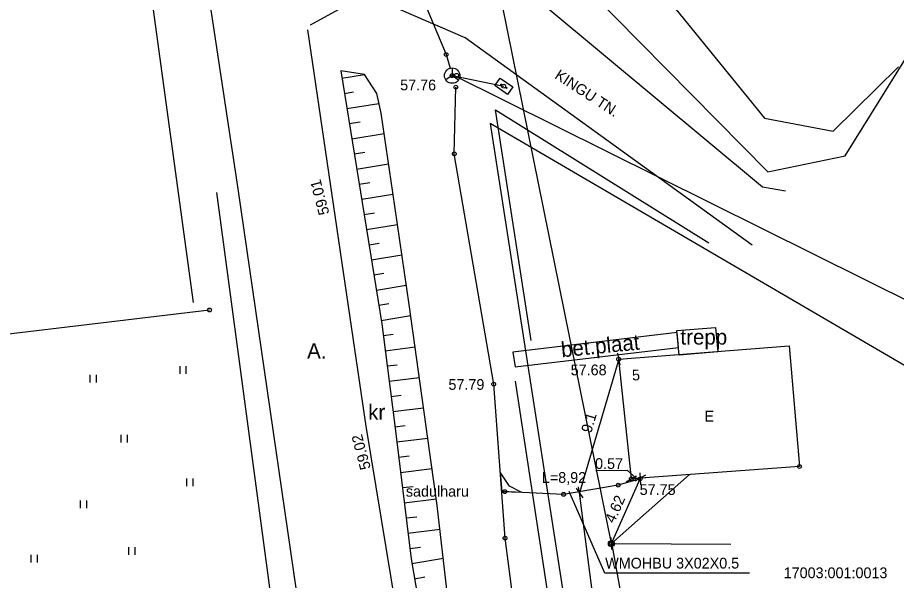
# Model space of a CAD drawing. Extents: x 640470 to 641717, y 6457253 to 6458105.
# Drawn here: x 641506 to 641563.3, y 6457690.7 to 6457727.4 of the extents above; entities that cross this region are included whole.
import ezdxf

# ---------------------------------------------------------------- set-up
doc = ezdxf.new("R2010")
doc.units = 0
for name, color, linetype in [('Level 1', 7, 'Continuous'), ('Level 16', 7, 'Continuous'), ('Level 17', 7, 'Continuous'), ('Level 2', 7, 'Continuous'), ('Level 26', 7, 'Continuous'), ('Level 28', 7, 'Continuous'), ('Level 30', 7, 'Continuous'), ('Level 40', 7, 'Continuous'), ('Level 41', 7, 'Continuous'), ('Level 42', 7, 'Continuous'), ('Level 44', 7, 'Continuous'), ('Level 59', 7, 'Continuous'), ('Level 61', 7, 'Continuous'), ('Level 62', 7, 'Continuous')]:
    doc.layers.add(name, color=color, linetype=linetype)

msp = doc.modelspace()

# ---------------------------------------------------------------- linework, layer by layer
at = {"layer": 'Level 1'}
for points in [[(641545.17, 6457705.11), (641556.3, 6457705.98)], [(641556.3, 6457705.98), (641556.96, 6457698.11)], [(641546, 6457697.3), (641545.17, 6457705.11)], [(641556.96, 6457698.11), (641546, 6457697.3)]]:
    msp.add_lwpolyline(points, dxfattribs=at)
at = {"layer": 'Level 16'}
for p, q in [((641534.31, 6457724.11), (641534.31, 6457723.61)), ((641534.31, 6457724.11), (641534.31, 6457723.61)), ((641534.31, 6457723.61), (641533.9, 6457723.34)), ((641534.31, 6457723.61), (641533.9, 6457723.34)), ((641534.31, 6457723.61), (641534.72, 6457723.34)), ((641534.31, 6457723.61), (641534.72, 6457723.34))]:
    msp.add_line(p, q, dxfattribs=at)
for points in [[(641544.7, 6457693.08), (641534.17, 6457745.06)], [(641544.7, 6457693.08), (641549.8, 6457697.58)], [(641544.7, 6457693.08), (641552.48, 6457693.05)], [(641544.74, 6457692.88), (641545.24, 6457690.13)]]:
    msp.add_lwpolyline(points, dxfattribs=at)
for centre, radius in [((641534.31, 6457723.61), 0.5), ((641534.31, 6457723.61), 0.5), ((641544.7, 6457693.08), 0.2)]:
    msp.add_circle(centre, radius, dxfattribs=at)
at = {"layer": 'Level 17'}
for points in [[(641524.48, 6457747.53), (641533.92, 6457724.99)], [(641533.92, 6457724.99), (641534.18, 6457724.09)], [(641534.31, 6457723.61), (641537.68, 6457722.92)], [(641534.45, 6457718.51), (641534.55, 6457722.86)], [(641534.55, 6457722.86), (641534.58, 6457722.78)], [(641537.02, 6457703.48), (641534.45, 6457718.51)], [(641537.76, 6457693.43), (641537.02, 6457703.48)], [(641538.8, 6457696.43), (641538.06, 6457696.82), (641537.44, 6457697.73), (641537.54, 6457696.48), (641538.8, 6457696.43)], [(641546.57, 6457697.3), (641545.14, 6457696.89), (641541.58, 6457696.29), (641537.54, 6457696.48)], [(641539.19, 6457682.58), (641537.76, 6457693.43)]]:
    msp.add_lwpolyline(points, dxfattribs=at)
at = {"layer": 'Level 2'}
for points in [[(641551.49, 6457707.17), (641551.63, 6457705.58), (641549.11, 6457705.37), (641548.97, 6457706.98), (641551.49, 6457707.17)], [(641548.99, 6457706.84), (641538.27, 6457705.56), (641538.43, 6457704.61), (641549.08, 6457705.87), (641548.99, 6457706.84)]]:
    msp.add_lwpolyline(points, dxfattribs=at)
at = {"layer": 'Level 26'}
msp.add_lwpolyline([(641537.44, 6457723.45), (641538.26, 6457722.88), (641537.92, 6457722.39), (641537.1, 6457722.96)], close=True, dxfattribs=at)
for centre in [(641537.5152, 6457723.0333), (641537.8448, 6457722.8067)]:
    msp.add_circle(centre, 0.03, dxfattribs=at)
at = {"layer": 'Level 28'}
msp.add_lwpolyline([(641497.36, 6457705.81), (641518.48, 6457708.32)], dxfattribs=at)
at = {"layer": 'Level 30'}
for points in [[(641571.26, 6457550.12), (641562.86, 6457564.52), (641553.74, 6457581.01), (641546.63, 6457596.9), (641541.01, 6457612.79), (641535.45, 6457630.76), (641531.65, 6457647.26), (641528.49, 6457663.74), (641525.3, 6457682.08), (641520.35, 6457716.22), (641517.65, 6457734.11), (641511.35, 6457773.17), (641504.96, 6457804.36), (641497.37, 6457833.29), (641487.3, 6457869.99), (641475.16, 6457911.81), (641468.32, 6457933.12), (641456.69, 6457969.87), (641449.37, 6457993.21), (641441.28, 6458014.73)], [(641556.04, 6457716.08), (641554.54, 6457716.34), (641540.42, 6457728.11), (641529.81, 6457738.12), (641527.43, 6457740.74), (641525.75, 6457743.05), (641524.66, 6457745.14), (641524.1, 6457746.63)], [(641543.59, 6457734.5), (641554.68, 6457720.84)], [(641553.88, 6457712.54), (641535.15, 6457726.07), (641530.83, 6457727.95), (641528.5, 6457728.21), (641526.88, 6457727.91), (641525.06, 6457726.91)], [(641524.87, 6457726.6), (641528.68, 6457700.73), (641531.62, 6457682.92), (641534.93, 6457664.83), (641538.2, 6457648.55), (641542.19, 6457632.3), (641547.22, 6457615.04), (641552.79, 6457599.07), (641560.09, 6457583.57), (641567.37, 6457571.63), (641570.05, 6457567.91), (641578.5, 6457558.81), (641581.1, 6457557)], [(641559.15, 6457719.98), (641563.42, 6457724.18)], [(641554.68, 6457720.84), (641559.15, 6457719.98)], [(641518.95, 6457715.98), (641524.12, 6457677.38)]]:
    msp.add_lwpolyline(points, dxfattribs=at)
at = {"layer": 'Level 40'}
for points in [[(641562.02, 6457777.06), (641529.46, 6457750.93), (641525.03, 6457747.64), (641554.9, 6457717.34), (641559.95, 6457718.38), (641582.73, 6457755.04)], [(641562.02, 6457777.06), (641529.46, 6457750.93), (641525.03, 6457747.64), (641554.9, 6457717.34), (641559.95, 6457718.38), (641582.73, 6457755.04)], [(641536.78, 6457720.49), (641542.7, 6457682.43), (641576.62, 6457685), (641575.68, 6457697.76)], [(641536.78, 6457720.49), (641542.7, 6457682.43), (641576.62, 6457685), (641575.68, 6457697.76)]]:
    msp.add_lwpolyline(points, close=True, dxfattribs=at)
at = {"layer": 'Level 41'}
for points in [[(641528.6, 6457723.68), (641527.04, 6457723.93)], [(641528.6, 6457723.68), (641527.04, 6457723.93)], [(641529.39, 6457722.44), (641528.6, 6457723.68)], [(641529.39, 6457722.44), (641528.6, 6457723.68)], [(641529.67, 6457721.16), (641529.39, 6457722.44)], [(641529.67, 6457721.16), (641529.39, 6457722.44)], [(641530.43, 6457715.99), (641529.67, 6457721.16)], [(641530.43, 6457715.99), (641529.67, 6457721.16)], [(641531.5, 6457708.68), (641530.43, 6457715.99)], [(641531.5, 6457708.68), (641530.43, 6457715.99)], [(641533.34, 6457695.56), (641531.5, 6457708.68)], [(641533.34, 6457695.56), (641531.5, 6457708.68)], [(641516.57, 6457704.16), (641516.57, 6457704.66)], [(641516.97, 6457704.16), (641516.97, 6457704.66)], [(641510.71, 6457703.59), (641510.71, 6457704.09)], [(641511.11, 6457703.59), (641511.11, 6457704.09)], [(641512.73, 6457699.67), (641512.73, 6457700.17)], [(641513.13, 6457699.67), (641513.13, 6457700.17)], [(641517.01, 6457696.83), (641517.01, 6457697.33)], [(641517.41, 6457696.83), (641517.41, 6457697.33)], [(641510.08, 6457695.38), (641510.08, 6457695.88)], [(641510.48, 6457695.38), (641510.48, 6457695.88)], [(641534.6, 6457684.61), (641533.34, 6457695.56)], [(641534.6, 6457684.61), (641533.34, 6457695.56)], [(641513.23, 6457692.34), (641513.23, 6457692.84)], [(641513.63, 6457692.34), (641513.63, 6457692.84)], [(641506.86, 6457691.84), (641506.86, 6457692.34)], [(641507.26, 6457691.84), (641507.26, 6457692.34)]]:
    msp.add_lwpolyline(points, dxfattribs=at)
at = {"layer": 'Level 42'}
for points in [[(641527.04, 6457723.93), (641529.73, 6457707.41)], [(641527.04, 6457723.93), (641529.73, 6457707.41)], [(641527.12, 6457723.44), (641528.6, 6457723.68)], [(641527.12, 6457723.44), (641528.6, 6457723.68)], [(641527.28, 6457722.45), (641527.87, 6457722.55)], [(641527.28, 6457722.45), (641527.87, 6457722.55)], [(641527.44, 6457721.46), (641529.53, 6457721.8)], [(641527.44, 6457721.46), (641529.53, 6457721.8)], [(641527.6, 6457720.48), (641528.3, 6457720.59)], [(641527.6, 6457720.48), (641528.3, 6457720.59)], [(641527.76, 6457719.49), (641529.87, 6457719.83)], [(641527.76, 6457719.49), (641529.87, 6457719.83)], [(641527.92, 6457718.5), (641528.62, 6457718.61)], [(641527.92, 6457718.5), (641528.62, 6457718.61)], [(641528.08, 6457717.51), (641530.16, 6457717.86)], [(641528.08, 6457717.51), (641530.16, 6457717.86)], [(641528.25, 6457716.53), (641528.94, 6457716.64)], [(641528.25, 6457716.53), (641528.94, 6457716.64)], [(641528.41, 6457715.54), (641530.45, 6457715.87)], [(641528.41, 6457715.54), (641530.45, 6457715.87)], [(641528.57, 6457714.55), (641529.24, 6457714.66)], [(641528.57, 6457714.55), (641529.24, 6457714.66)], [(641528.73, 6457713.57), (641530.74, 6457713.9)], [(641528.73, 6457713.57), (641530.74, 6457713.9)], [(641528.89, 6457712.58), (641529.55, 6457712.69)], [(641528.89, 6457712.58), (641529.55, 6457712.69)], [(641529.05, 6457711.59), (641531.03, 6457711.91)], [(641529.05, 6457711.59), (641531.03, 6457711.91)], [(641529.21, 6457710.61), (641529.86, 6457710.72)], [(641529.21, 6457710.61), (641529.86, 6457710.72)], [(641529.37, 6457709.62), (641531.32, 6457709.94)], [(641529.37, 6457709.62), (641531.32, 6457709.94)], [(641529.53, 6457708.63), (641530.17, 6457708.74)], [(641529.53, 6457708.63), (641530.17, 6457708.74)], [(641529.69, 6457707.64), (641531.6, 6457707.96)], [(641529.69, 6457707.64), (641531.6, 6457707.96)], [(641529.73, 6457707.41), (641529.73, 6457707.41)], [(641529.73, 6457707.41), (641530.52, 6457701.14)], [(641529.73, 6457707.41), (641529.73, 6457707.41)], [(641529.73, 6457707.41), (641530.52, 6457701.14)], [(641529.83, 6457706.65), (641530.47, 6457706.74)], [(641529.83, 6457706.65), (641530.47, 6457706.74)], [(641529.95, 6457705.66), (641531.89, 6457705.91)], [(641529.95, 6457705.66), (641531.89, 6457705.91)], [(641530.08, 6457704.67), (641530.73, 6457704.75)], [(641530.2, 6457703.68), (641532.17, 6457703.92)], [(641530.33, 6457702.68), (641530.99, 6457702.77)], [(641530.33, 6457702.68), (641530.99, 6457702.77)], [(641530.45, 6457701.69), (641532.44, 6457701.94)], [(641530.45, 6457701.69), (641532.44, 6457701.94)], [(641530.52, 6457701.14), (641531.64, 6457692.08)], [(641530.52, 6457701.14), (641531.64, 6457692.08)], [(641530.57, 6457700.7), (641531.24, 6457700.78)], [(641530.57, 6457700.7), (641531.24, 6457700.78)], [(641530.7, 6457699.71), (641532.72, 6457699.95)], [(641530.7, 6457699.71), (641532.72, 6457699.95)], [(641530.82, 6457698.72), (641531.5, 6457698.8)], [(641530.82, 6457698.72), (641531.5, 6457698.8)], [(641530.94, 6457697.72), (641533, 6457697.98)], [(641530.94, 6457697.72), (641533, 6457697.98)], [(641531.07, 6457696.73), (641531.76, 6457696.81)], [(641531.07, 6457696.73), (641531.76, 6457696.81)], [(641531.19, 6457695.74), (641533.28, 6457695.99)], [(641531.19, 6457695.74), (641533.28, 6457695.99)], [(641531.31, 6457694.75), (641532.01, 6457694.83)], [(641531.31, 6457694.75), (641532.01, 6457694.83)], [(641531.43, 6457693.75), (641533.52, 6457694.02)], [(641531.43, 6457693.75), (641533.52, 6457694.02)], [(641531.56, 6457692.76), (641532.25, 6457692.84)], [(641531.56, 6457692.76), (641532.25, 6457692.84)], [(641531.69, 6457691.77), (641533.74, 6457692.12)], [(641531.69, 6457691.77), (641533.74, 6457692.12)], [(641531.64, 6457692.08), (641534.1, 6457677.7)], [(641531.64, 6457692.08), (641534.1, 6457677.7)], [(641531.86, 6457690.78), (641532.52, 6457690.9)], [(641531.86, 6457690.78), (641532.52, 6457690.9)]]:
    msp.add_lwpolyline(points, dxfattribs=at)
at = {"layer": 'Level 44'}
for points in [[(641514.07, 6457733.34), (641517.42, 6457708.81)], [(641539.47, 6457706.32), (641537.13, 6457721.39)], [(641537.13, 6457721.39), (641551.04, 6457712.7)], [(641538.42, 6457703.67), (641541.59, 6457682.85)], [(641538.42, 6457703.67), (641541.59, 6457682.85)]]:
    msp.add_lwpolyline(points, dxfattribs=at)
at = {"layer": 'Level 61'}
for p, q in [((641564.83, 6457708.49), (641534.38, 6457723.65)), ((641545.1, 6457705.5), (641545.24, 6457704.72)), ((641545.17, 6457705.11), (641542.61, 6457696.38)), ((641545.52, 6457705.11), (641545.52, 6457705.11)), ((641543.67, 6457697.85), (641545.72, 6457697.86)), ((641545.72, 6457697.86), (641546.33, 6457697.32)), ((641544.7, 6457693.08), (641546.57, 6457697.3)), ((641545.66, 6457697.1), (641546.34, 6457697.5)), ((641546, 6457697.3), (641546.57, 6457697.34)), ((641546.91, 6457697.54), (641546.23, 6457697.14)), ((641546.35, 6457697.3), (641546.35, 6457697.3)), ((641546.55, 6457697.69), (641546.59, 6457696.91)), ((641546.92, 6457697.34), (641546.92, 6457697.34)), ((641546.92, 6457697.3), (641546.92, 6457697.3)), ((641542.68, 6457695.99), (641542.54, 6457696.77)), ((641544.27, 6457691.15), (641541.95, 6457696.47)), ((641542.39, 6457696.7), (641542.83, 6457696.06)), ((641544.47, 6457682.13), (641542.61, 6457696.38)), ((641542.96, 6457696.38), (641542.96, 6457696.38)), ((641542.96, 6457696.38), (641542.96, 6457696.38)), ((641544.72, 6457692.69), (641544.68, 6457693.47)), ((641545.05, 6457693.08), (641545.05, 6457693.08)), ((641553.7, 6457691.14), (641544.27, 6457691.15))]:
    msp.add_line(p, q, dxfattribs=at)
at = {"layer": 'Level 62'}
for centre in [(641533.92, 6457724.99), (641533.92, 6457724.99), (641534.31, 6457723.61), (641534.31, 6457723.61), (641534.6, 6457723.63), (641534.55, 6457722.86), (641534.55, 6457722.86), (641537.67, 6457722.92), (641534.45, 6457718.51), (641534.45, 6457718.51), (641518.48, 6457708.32), (641545.17, 6457705.11), (641545.17, 6457705.11), (641537.02, 6457703.48), (641537.02, 6457703.48), (641556.96, 6457698.11), (641556.96, 6457698.11), (641546, 6457697.3), (641546.57, 6457697.3), (641545.14, 6457696.89), (641537.74, 6457696.47), (641541.58, 6457696.29), (641537.76, 6457693.43), (641537.76, 6457693.43), (641544.7, 6457693.08)]:
    msp.add_circle(centre, 0.125, dxfattribs=at)

# ---------------------------------------------------------------- texts
at = {"layer": 'Level 1'}
msp.add_text('5', height=0.7, rotation=3.583514, dxfattribs=at).set_placement((641546.06, 6457703.71))
msp.add_text('E', height=0.7, dxfattribs=at).set_placement((641550.77, 6457701.04))
msp.add_text('E', height=0.7, dxfattribs=at).set_placement((641550.77, 6457701.04))
at = {"layer": 'Level 2'}
msp.add_text('bet.plaat', height=1.00002, rotation=5.710594, dxfattribs=at).set_placement((641541.46, 6457705.23))
msp.add_text('trepp', height=1.00002, dxfattribs=at).set_placement((641549.2, 6457706.06))
at = {"layer": 'Level 30'}
for s, p in [('A.', (641524.85, 6457705.15)), ('kr', (641528.83, 6457701.16))]:
    msp.add_text(s, height=1.00002, dxfattribs=at).set_placement(p)
at = {"layer": 'Level 59'}
for s, p in [('57.76', (641530.92, 6457722.65)), ('57.68', (641542.04, 6457704.06)), ('57.79', (641534.07, 6457703.11)), ('57.79', (641534.07, 6457703.11)), ('57.75', (641546.54, 6457696.25))]:
    msp.add_text(s, height=0.70002, dxfattribs=at).set_placement(p)
for s, p in [('59.01', (641526.31, 6457714.62)), ('59.01', (641526.31, 6457714.62)), ('59.02', (641529.01, 6457698)), ('59.02', (641529.01, 6457698))]:
    msp.add_text(s, height=0.69996, rotation=104.719828, dxfattribs=at).set_placement(p)
at = {"layer": 'Level 61'}
for s, height, rotation, p in [('9.1', 0.69996, 73.656664, (641543.38, 6457700.25)), ('0.57', 0.70002, 359.777781, (641543.63, 6457697.95)), ('4.62', 0.69996, 66.100528, (641544.88, 6457694.36))]:
    msp.add_text(s, height=height, rotation=rotation, dxfattribs=at).set_placement(p)
for s, p in [('L=8,92', (641540.16, 6457697.04)), ('WMOHBU 3X02X0.5', (641544.29, 6457691.45))]:
    msp.add_text(s, height=0.70002, dxfattribs=at).set_placement(p)
at = {"layer": 'Level 62'}
msp.add_text('KINGU TN.', height=0.70002, rotation=326.847606, dxfattribs=at).set_placement((641540.94, 6457723.47))
for s, p in [('sadulharu', (641531.29, 6457696.14)), ('17003:001:0013', (641555.93, 6457690.82))]:
    msp.add_text(s, height=0.70002, dxfattribs=at).set_placement(p)

doc.saveas('drawing.dxf')
